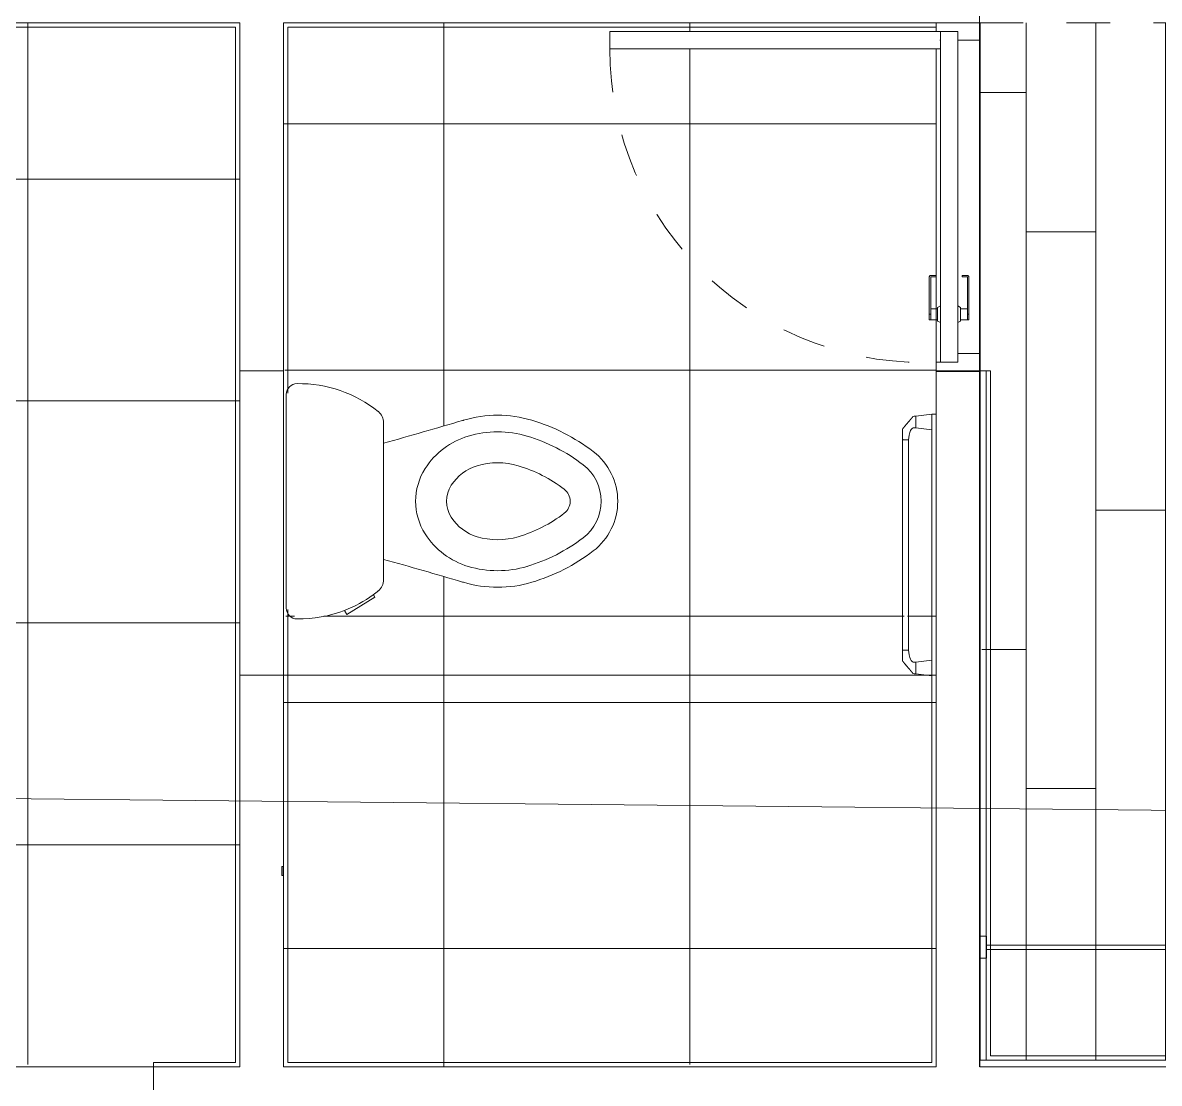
# Model space of a CAD drawing. Header units: metres. Extents: x 3856 to 4207, y -1118 to -691.
# Drawn here: x 3952.357 to 3954.969, y -990.265 to -987.827 of the extents above; entities that cross this region are included whole.
import ezdxf

# ---------------------------------------------------------------- set-up
doc = ezdxf.new("R2010")
doc.units = ezdxf.units.M
doc.linetypes.add('Basculante', pattern=[0.003, 0.002, -0.001])
doc.linetypes.add('Derribado', pattern=[0.0048, 0.0032, -0.0016])
for name, color, linetype, lineweight in [('Basculante', 7, 'Basculante', 9), ('Casework', 7, 'Continuous', 9), ('Detail Items', 7, 'Continuous', 9), ('Doors', 7, 'Continuous', 9), ('Floors', 7, 'Continuous', 9), ('Furniture', 7, 'Continuous', 9), ('Linea de proyección', 7, 'Derribado', 9), ('Líneas medias', 7, 'Continuous', 9), ('Panel', 7, 'Continuous', 9), ('Plumbing Fixtures', 7, 'Continuous', 9), ('Surface Pattern', 7, 'Continuous', 9), ('Text Notes', 7, 'Continuous', 9), ('Walls', 7, 'Continuous', 9)]:
    doc.layers.add(name, color=color, linetype=linetype, lineweight=lineweight)

# ---------------------------------------------------------------- blocks, each defined once
blk = doc.blocks.new('Toilet-Pressure_Lite_1_0-Kohler-Highline-3519-TR - SANITARIO ACUACER PLUS REDONDO BLANCO REF_ 320381001 CORONA O SIMILAR-5486827-IMPLANTACIÓN - KIT COMERCIAL')
at = {"layer": 'Plumbing Fixtures', "color": 254, "true_color": 0xd4d4d4}
for p, q in [((0.2454, -0.0249), (-0.2454, -0.0249)), ((-0.2511, -0.1586), (-0.2605, -0.1644)), ((-0.2605, -0.1644), (-0.2208, -0.2286)), ((-0.2208, -0.2286), (-0.215, -0.225)), ((-0.1802, -0.2486), (-0.1335, -0.2486)), ((-0.1335, -0.2486), (0.1335, -0.2486)), ((0.1335, -0.2486), (0.1802, -0.2486))]:
    blk.add_line(p, q, dxfattribs=at)
for centre, radius, start, end in [((-0.2454, -0.0499), 0.025, 90, 179.9901), ((0.2454, -0.0499), 0.025, 0.0099, 90), ((0.0187, -0.0547), 0.2891, 179.041, 201.0566), ((-0.0187, -0.0547), 0.2891, 321.0402, 0.959), ((0.0187, -0.0547), 0.2891, 201.0566, 216.0714), ((0.0187, -0.0547), 0.2891, 216.0714, 218.9598), ((-0.1808, -0.216), 0.0326, 218.9598, 271.032), ((-11.2241, 2.8397), 11.5125, 343.49983, 344.43937), ((11.2241, 2.8397), 11.5125, 195.56063, 196.50017), ((0.1808, -0.216), 0.0326, 268.968, 321.0402), ((0, -0.4619), 0.1397, 57.4753, 122.5247), ((0.0203, -0.4937), 0.1774, 122.5247, 163.4753), ((-0.0203, -0.4937), 0.1774, 16.5247, 57.4753), ((0.0203, -0.4937), 0.1062, 122.5247, 163.4753), ((0, -0.4619), 0.0685, 57.4753, 122.5247), ((-0.0203, -0.4937), 0.1062, 16.5247, 57.4753), ((0.0777, -0.5107), 0.2754, 163.4753, 196.5247), ((0.0203, -0.4937), 0.2155, 162.8319, 163.4753), ((0.0777, -0.5107), 0.2373, 163.4753, 196.5247), ((-0.0777, -0.5107), 0.2373, 343.4753, 16.5247), ((-0.0203, -0.4937), 0.2155, 16.5247, 17.1681), ((-0.0777, -0.5107), 0.2754, 343.4753, 16.5247), ((0.0777, -0.5107), 0.1661, 163.4753, 196.5247), ((-0.0777, -0.5107), 0.1661, 343.4753, 16.5247), ((0.232, -0.4649), 0.327, 196.5247, 217.4753), ((-0.232, -0.4649), 0.327, 322.5247, 343.4753), ((0.232, -0.4649), 0.4363, 196.5247, 217.4753), ((0.232, -0.4649), 0.3982, 196.5247, 217.4753), ((-0.232, -0.4649), 0.3982, 322.5247, 343.4753), ((-0.232, -0.4649), 0.4363, 322.5247, 343.4753), ((0, -0.6428), 0.0347, 217.4753, 322.5247), ((0, -0.6428), 0.144, 217.4753, 322.5247), ((0, -0.6428), 0.1059, 217.4753, 322.5247)]:
    blk.add_arc(centre, radius, start, end, dxfattribs=at)
blk = doc.blocks.new('COUR-PUERTA-SIMPLE - P-05 _ 80 cm x 210 cm-12032437-IMPLANTACIÓN - KIT COMERCIAL')
at = {"layer": 'Detail Items'}
for p, q in [((0.38, 0.8), (0.34, 0.8)), ((0.34, 0.8), (0.34, 0.04)), ((0.34, 0.8), (0.38, 0.8)), ((0.34, 0.04), (0.34, 0.8)), ((0.38, 0.04), (0.38, 0.8)), ((0.38, 0.8), (0.38, 0.04)), ((0.34, 0.04), (0.38, 0.04)), ((0.38, 0.04), (0.34, 0.04)), ((0.36, 0.04), (0.36, 0.0415))]:
    blk.add_line(p, q, dxfattribs=at)
at = {"layer": 'Doors'}
for p, q in [((-0.2827, 0.0654), (-0.2827, 0.0622)), ((-0.27, 0.0654), (-0.2827, 0.0654)), ((-0.2827, 0.0622), (-0.27, 0.0622)), ((-0.2827, 0.0622), (-0.2827, 0.0463)), ((-0.2573, 0.0622), (-0.2827, 0.0622)), ((-0.2573, 0.0622), (-0.2827, 0.0622)), ((-0.27, 0.0654), (-0.1842, 0.0654)), ((-0.1842, 0.0654), (-0.27, 0.0654)), ((-0.27, 0.0654), (-0.27, 0.0622)), ((-0.27, 0.0622), (-0.27, 0.0654)), ((-0.27, 0.0622), (-0.1842, 0.0622)), ((-0.1842, 0.0622), (-0.27, 0.0622)), ((-0.2573, 0.0463), (-0.2573, 0.0622)), ((-0.1842, 0.0622), (-0.1842, 0.0499)), ((-0.1842, 0.0499), (-0.1842, 0.0622)), ((-0.1811, 0.0499), (-0.1811, 0.0623)), ((-0.1811, 0.0623), (-0.1811, 0.0499)), ((-0.38, 0.05), (-0.4, 0.05)), ((-0.4, 0.05), (-0.4, -0.05)), ((-0.38, 0), (-0.38, 0.05)), ((-0.2857, 0.0463), (-0.2891, 0.04)), ((-0.2543, 0.0463), (-0.2857, 0.0463)), ((-0.2543, 0.0463), (-0.2857, 0.0463)), ((-0.2827, 0.0463), (-0.2573, 0.0463)), ((-0.2827, 0.0463), (-0.2573, 0.0463)), ((-0.251, 0.04), (-0.2543, 0.0463)), ((-0.1842, 0.0499), (-0.1811, 0.0499)), ((-0.1811, 0.0499), (-0.1842, 0.0499)), ((0.4, 0.05), (0.38, 0.05)), ((0.38, 0.04), (0.38, 0)), ((0.4, -0.05), (0.4, 0.05)), ((0.38, 0), (0.36, 0)), ((0.36, 0), (0.36, -0.05)), ((-0.36, 0), (-0.38, 0)), ((-0.36, -0.05), (-0.36, 0)), ((-0.2891, 0), (-0.2857, -0.0064)), ((-0.2857, -0.0064), (-0.2543, -0.0064)), ((-0.2857, -0.0064), (-0.2543, -0.0064)), ((-0.2827, -0.0064), (-0.2827, -0.0222)), ((-0.2573, -0.0064), (-0.2827, -0.0064)), ((-0.2573, -0.0064), (-0.2827, -0.0064)), ((-0.2827, -0.0222), (-0.2827, -0.0254)), ((-0.27, -0.0222), (-0.2827, -0.0222)), ((-0.2827, -0.0222), (-0.2573, -0.0222)), ((-0.2827, -0.0222), (-0.2573, -0.0222)), ((-0.2827, -0.0254), (-0.27, -0.0254)), ((-0.27, -0.0222), (-0.1842, -0.0222)), ((-0.1842, -0.0222), (-0.27, -0.0222)), ((-0.27, -0.0254), (-0.27, -0.0222)), ((-0.27, -0.0222), (-0.27, -0.0254)), ((-0.27, -0.0254), (-0.1842, -0.0254)), ((-0.1842, -0.0254), (-0.27, -0.0254)), ((-0.2573, -0.0222), (-0.2573, -0.0064)), ((-0.2543, -0.0064), (-0.251, 0)), ((-0.1842, -0.0222), (-0.1842, -0.0099)), ((-0.1842, -0.0099), (-0.1842, -0.0222)), ((-0.1842, -0.0099), (-0.1811, -0.0099)), ((-0.1811, -0.0099), (-0.1842, -0.0099)), ((-0.1811, -0.0099), (-0.1811, -0.0223)), ((-0.1811, -0.0223), (-0.1811, -0.0099)), ((-0.4, -0.05), (-0.36, -0.05)), ((0.36, -0.05), (0.4, -0.05))]:
    blk.add_line(p, q, dxfattribs=at)
at = {"layer": 'Doors', "flags": 128}
for points in [[(-0.1842, 0.0654), (-0.1835, 0.0653), (-0.1829, 0.0651), (-0.1823, 0.0647), (-0.1818, 0.0642), (-0.1814, 0.0636), (-0.1812, 0.063), (-0.1811, 0.0623)], [(-0.1811, 0.0623), (-0.1812, 0.063), (-0.1814, 0.0636), (-0.1818, 0.0642), (-0.1823, 0.0647), (-0.1829, 0.0651), (-0.1835, 0.0653), (-0.1842, 0.0654)], [(-0.1842, -0.0254), (-0.1835, -0.0253), (-0.1829, -0.0251), (-0.1823, -0.0247), (-0.1818, -0.0242), (-0.1814, -0.0236), (-0.1812, -0.023), (-0.1811, -0.0223)], [(-0.1811, -0.0223), (-0.1812, -0.023), (-0.1814, -0.0236), (-0.1818, -0.0242), (-0.1823, -0.0247), (-0.1829, -0.0251), (-0.1835, -0.0253), (-0.1842, -0.0254)]]:
    blk.add_lwpolyline(points, dxfattribs=at)
at = {"layer": 'Linea de proyección'}
blk.add_arc((0.34, 0.0789), 0.7211, 90, 183.0963, dxfattribs=at)
at = {"layer": 'Panel'}
for p, q in [((0.34, 0.04), (-0.38, 0.04)), ((-0.38, 0.04), (-0.38, 0)), ((0.38, 0), (0.38, 0.04)), ((-0.38, 0), (0.38, 0))]:
    blk.add_line(p, q, dxfattribs=at)
blk = doc.blocks.new('COUR-PUERTA_VANO - 90 cm x 235 cm-5925603-IMPLANTACIÓN - KIT COMERCIAL')
at = {"layer": 'Basculante'}
for p, q in [((0.4418, 0.05), (-0.4582, 0.05)), ((-0.4582, -0.05), (0.4418, -0.05))]:
    blk.add_line(p, q, dxfattribs=at)
at = {"layer": 'Líneas medias'}
for p, q in [((-0.4582, 0.05), (-0.4582, -0.05)), ((0.4418, -0.05), (0.4418, 0.05))]:
    blk.add_line(p, q, dxfattribs=at)
blk = doc.blocks.new('VESTIER EN L - ARAYA - CL-02 HABITACIÓN PRINCIPAL-11366754-IMPLANTACIÓN - KIT COMERCIAL')
at = {"layer": 'Casework'}
for p, q in [((-2.6775, -0.05), (-2.5795, -0.05)), ((-2.6775, -0.065), (-2.6775, -0.05)), ((-2.5795, -0.065), (-2.6775, -0.065)), ((-2.6775, -0.065), (-2.6775, -0.65)), ((-2.6775, -0.65), (-2.5795, -0.65)), ((-0.5775, -1.75), (-0.5275, -1.75)), ((-0.5775, -1.75), (-0.5275, -1.75)), ((-0.5775, -1.75), (-0.5275, -1.75)), ((-0.5775, -1.75), (-0.5275, -1.75)), ((-0.2775, -1.75), (-0.2925, -1.75))]:
    blk.add_line(p, q, dxfattribs=at)
blk = doc.blocks.new('VESTIER EN L - ARAYA - CL-02 HABITACIÓN PRINCIPAL-V165-IMPLANTACIÓN - KIT COMERCIAL')
at = {"layer": 'Casework'}
for p, q in [((-2.6775, -0.05), (-0.2775, -0.05)), ((-2.6775, -0.065), (-2.6775, -0.05)), ((-0.2775, -0.05), (-0.2775, -0.065)), ((-2.085, -0.065), (-2.6775, -0.065)), ((-2.6775, -0.065), (-2.6775, -0.65)), ((-2.07, -0.065), (-2.085, -0.065)), ((-2.085, -0.065), (-2.085, -0.65)), ((-2.07, -0.65), (-2.07, -0.065)), ((-1.485, -0.065), (-2.07, -0.065)), ((-1.47, -0.065), (-1.485, -0.065)), ((-1.485, -0.065), (-1.485, -0.65)), ((-1.47, -0.65), (-1.47, -0.065)), ((-0.2775, -0.065), (-1.47, -0.065)), ((-0.2925, -0.065), (-0.2775, -0.065)), ((-0.2925, -0.635), (-0.2925, -0.065)), ((-0.2775, -0.065), (-0.2775, -0.635)), ((-1.455, -0.3325), (-1.47, -0.3325)), ((-1.455, -0.3325), (-1.47, -0.3325)), ((-1.455, -0.3825), (-1.455, -0.3325)), ((-1.455, -0.351), (-1.455, -0.3325)), ((-1.455, -0.351), (-1.455, -0.3325)), ((-1.455, -0.351), (-1.455, -0.3325)), ((-0.2775, -0.3325), (-0.2925, -0.3325)), ((-0.2925, -0.3325), (-0.2925, -0.351)), ((-0.2925, -0.3325), (-0.2925, -0.3825)), ((-0.2775, -0.3825), (-0.2775, -0.3325)), ((-0.2775, -0.3825), (-0.2775, -0.3325)), ((-0.2925, -0.3525), (-1.455, -0.3525)), ((-1.455, -0.3525), (-1.455, -0.3527)), ((-1.455, -0.3525), (-1.455, -0.3625)), ((-0.2925, -0.3525), (-1.455, -0.3525)), ((-1.455, -0.3525), (-1.455, -0.3527)), ((-1.455, -0.3525), (-1.455, -0.3527)), ((-1.455, -0.3623), (-1.455, -0.3625)), ((-1.455, -0.3623), (-1.455, -0.3625)), ((-1.455, -0.3623), (-1.455, -0.3625)), ((-1.455, -0.3625), (-0.2925, -0.3625)), ((-1.455, -0.3625), (-0.2925, -0.3625)), ((-1.455, -0.3825), (-1.455, -0.364)), ((-1.455, -0.3825), (-1.455, -0.364)), ((-1.455, -0.3825), (-1.455, -0.364)), ((-0.2925, -0.3625), (-0.2925, -0.3525)), ((-0.2925, -0.3527), (-0.2925, -0.3525)), ((-0.2925, -0.3625), (-0.2925, -0.3623)), ((-0.2925, -0.364), (-0.2925, -0.3825)), ((-1.47, -0.3825), (-1.455, -0.3825)), ((-1.47, -0.3825), (-1.455, -0.3825)), ((-0.2925, -0.3825), (-0.2775, -0.3825)), ((-2.6775, -0.65), (-2.085, -0.65)), ((-2.085, -0.65), (-2.07, -0.65)), ((-2.07, -0.65), (-1.485, -0.65)), ((-1.485, -0.65), (-1.47, -0.65)), ((-0.6275, -0.635), (-0.6275, -0.65)), ((-0.2775, -0.635), (-0.6275, -0.635)), ((-0.6275, -0.65), (-0.2775, -0.65)), ((-0.5775, -0.65), (-0.5775, -0.665)), ((-0.5775, -0.65), (-0.5775, -0.665)), ((-0.5275, -0.665), (-0.5275, -0.65)), ((-0.5275, -0.665), (-0.5275, -0.65)), ((-0.2925, -1.75), (-0.2925, -0.65)), ((-0.2775, -0.65), (-0.2775, -0.635)), ((-0.2775, -0.65), (-0.2775, -1.75)), ((-0.5775, -0.665), (-0.5275, -0.665)), ((-0.5775, -0.665), (-0.559, -0.665)), ((-0.5775, -0.665), (-0.559, -0.665)), ((-0.5775, -0.665), (-0.559, -0.665)), ((-0.5575, -0.665), (-0.5575, -1.735)), ((-0.5568, -0.665), (-0.5575, -0.665)), ((-0.5475, -0.665), (-0.5575, -0.665)), ((-0.5575, -0.665), (-0.5575, -1.735)), ((-0.5568, -0.665), (-0.5575, -0.665)), ((-0.5568, -0.665), (-0.5575, -0.665)), ((-0.5475, -0.665), (-0.5482, -0.665)), ((-0.5475, -0.665), (-0.5482, -0.665)), ((-0.5475, -0.665), (-0.5482, -0.665)), ((-0.5475, -1.735), (-0.5475, -0.665)), ((-0.5475, -1.735), (-0.5475, -0.665)), ((-0.546, -0.665), (-0.5275, -0.665)), ((-0.546, -0.665), (-0.5275, -0.665)), ((-0.546, -0.665), (-0.5275, -0.665)), ((-0.5775, -1.735), (-0.5775, -1.75)), ((-0.559, -1.735), (-0.5775, -1.735)), ((-0.5275, -1.735), (-0.5775, -1.735)), ((-0.5775, -1.735), (-0.5775, -1.75)), ((-0.559, -1.735), (-0.5775, -1.735)), ((-0.559, -1.735), (-0.5775, -1.735)), ((-0.5775, -1.75), (-0.5275, -1.75)), ((-0.5775, -1.75), (-0.5275, -1.75)), ((-0.5775, -1.75), (-0.5275, -1.75)), ((-0.5775, -1.75), (-0.5275, -1.75)), ((-0.5575, -1.735), (-0.5475, -1.735)), ((-0.5575, -1.735), (-0.5568, -1.735)), ((-0.5575, -1.735), (-0.5568, -1.735)), ((-0.5575, -1.735), (-0.5568, -1.735)), ((-0.5482, -1.735), (-0.5475, -1.735)), ((-0.5482, -1.735), (-0.5475, -1.735)), ((-0.5482, -1.735), (-0.5475, -1.735)), ((-0.5275, -1.735), (-0.546, -1.735)), ((-0.5275, -1.735), (-0.546, -1.735)), ((-0.5275, -1.735), (-0.546, -1.735)), ((-0.5275, -1.75), (-0.5275, -1.735)), ((-0.5275, -1.75), (-0.5275, -1.735)), ((-0.2775, -1.75), (-0.2925, -1.75))]:
    blk.add_line(p, q, dxfattribs=at)
blk = doc.blocks.new('KR6215551-Toallero-barra-Koral-mate-black - Mate back-10602365-IMPLANTACIÓN - KIT COMERCIAL')
at = {"layer": 'Furniture'}
for p, q in [((-0.1755, -0.005), (-0.171, -0.0416)), ((-0.1395, -0.005), (-0.1755, -0.005)), ((-0.1395, -0.005), (-0.1755, -0.005)), ((0.4255, -0.005), (-0.1755, -0.005)), ((-0.144, -0.0416), (-0.1395, -0.005)), ((0.3895, -0.005), (0.394, -0.0416)), ((0.4255, -0.005), (0.3895, -0.005)), ((0.4255, -0.005), (0.3895, -0.005)), ((0.421, -0.0416), (0.4255, -0.005)), ((-0.171, -0.0416), (-0.144, -0.0416)), ((-0.171, -0.0416), (-0.144, -0.0416)), ((0.394, -0.0416), (0.421, -0.0416)), ((0.394, -0.0416), (0.421, -0.0416)), ((0.3669, -0.0584), (-0.1169, -0.0584)), ((-0.1169, -0.0584), (-0.1169, -0.0603)), ((-0.1169, -0.0584), (-0.1169, -0.0718)), ((-0.1169, -0.0698), (-0.1169, -0.0718)), ((-0.1169, -0.0718), (0.3669, -0.0718)), ((0.3669, -0.0603), (0.3669, -0.0584)), ((0.3669, -0.0718), (0.3669, -0.0584)), ((0.3669, -0.0718), (0.3669, -0.0698))]:
    blk.add_line(p, q, dxfattribs=at)
at = {"layer": 'Furniture', "flags": 128}
for points in [[(-0.171, -0.0416), (-0.1708, -0.0449), (-0.1703, -0.0479)], [(-0.1703, -0.0479), (-0.1708, -0.0449), (-0.171, -0.0416)], [(-0.171, -0.0416), (-0.1706, -0.0416), (-0.1692, -0.0416), (-0.1671, -0.0416), (-0.1643, -0.0416), (-0.161, -0.0416), (-0.1575, -0.0416), (-0.154, -0.0416), (-0.1508, -0.0416), (-0.148, -0.0416), (-0.1458, -0.0416), (-0.1445, -0.0416), (-0.144, -0.0416)], [(-0.144, -0.0416), (-0.1445, -0.0416), (-0.1458, -0.0416), (-0.148, -0.0416), (-0.1508, -0.0416), (-0.154, -0.0416), (-0.1575, -0.0416), (-0.161, -0.0416), (-0.1643, -0.0416), (-0.1671, -0.0416), (-0.1692, -0.0416), (-0.1706, -0.0416), (-0.171, -0.0416)], [(-0.1167, -0.0584), (-0.1276, -0.057), (-0.1337, -0.0554), (-0.1378, -0.0539), (-0.1405, -0.0522), (-0.1429, -0.0501), (-0.1446, -0.0478), (-0.1444, -0.0466), (-0.144, -0.0416)], [(-0.144, -0.0416), (-0.1444, -0.0466), (-0.1446, -0.0478), (-0.1429, -0.0501), (-0.1405, -0.0522), (-0.1378, -0.0539), (-0.1337, -0.0554), (-0.1276, -0.057), (-0.1167, -0.0584)], [(0.3667, -0.0584), (0.3776, -0.057), (0.3837, -0.0554), (0.3878, -0.0539), (0.3905, -0.0522), (0.3929, -0.0501), (0.3946, -0.0478), (0.3944, -0.0466), (0.394, -0.0416)], [(0.394, -0.0416), (0.3944, -0.0466), (0.3946, -0.0478), (0.3929, -0.0501), (0.3905, -0.0522), (0.3878, -0.0539), (0.3837, -0.0554), (0.3776, -0.057), (0.3667, -0.0584)], [(0.421, -0.0416), (0.4206, -0.0416), (0.4192, -0.0416), (0.4171, -0.0416), (0.4143, -0.0416), (0.411, -0.0416), (0.4075, -0.0416), (0.404, -0.0416), (0.4008, -0.0416), (0.398, -0.0416), (0.3958, -0.0416), (0.3945, -0.0416), (0.394, -0.0416)], [(0.394, -0.0416), (0.3945, -0.0416), (0.3958, -0.0416), (0.398, -0.0416), (0.4008, -0.0416), (0.404, -0.0416), (0.4075, -0.0416), (0.411, -0.0416), (0.4143, -0.0416), (0.4171, -0.0416), (0.4192, -0.0416), (0.4206, -0.0416), (0.421, -0.0416)], [(0.421, -0.0416), (0.4208, -0.0449), (0.4203, -0.0479)], [(0.4203, -0.0479), (0.4208, -0.0449), (0.421, -0.0416)], [(-0.1417, -0.072), (-0.1362, -0.0721), (-0.1289, -0.072), (-0.1171, -0.0717)], [(-0.1171, -0.0717), (-0.1289, -0.072), (-0.1362, -0.0721), (-0.1417, -0.072)], [(-0.1167, -0.0584), (-0.1168, -0.0586), (-0.1168, -0.0592), (-0.1168, -0.0603), (-0.1168, -0.0617), (-0.1169, -0.0633), (-0.1169, -0.0651), (-0.117, -0.0668), (-0.117, -0.0684), (-0.117, -0.0698), (-0.117, -0.0709), (-0.1171, -0.0715), (-0.1171, -0.0717)], [(-0.1171, -0.0717), (-0.1171, -0.0715), (-0.117, -0.0709), (-0.117, -0.0698), (-0.117, -0.0684), (-0.117, -0.0668)], [(-0.1168, -0.0603), (-0.1168, -0.0592), (-0.1168, -0.0586), (-0.1167, -0.0584)], [(0.3667, -0.0584), (0.3668, -0.0586), (0.3668, -0.0592), (0.3668, -0.0603)], [(0.3671, -0.0717), (0.3671, -0.0715), (0.367, -0.0709), (0.367, -0.0698), (0.367, -0.0684), (0.367, -0.0668), (0.3669, -0.0651), (0.3669, -0.0633), (0.3668, -0.0617), (0.3668, -0.0603), (0.3668, -0.0592), (0.3668, -0.0586), (0.3667, -0.0584)], [(0.367, -0.0668), (0.367, -0.0684), (0.367, -0.0698), (0.367, -0.0709), (0.3671, -0.0715), (0.3671, -0.0717)], [(0.3917, -0.072), (0.3862, -0.0721), (0.3789, -0.072), (0.3671, -0.0717)], [(0.3671, -0.0717), (0.3789, -0.072), (0.3862, -0.0721), (0.3917, -0.072)]]:
    blk.add_lwpolyline(points, dxfattribs=at)
at = {"layer": 'Furniture'}
for points, knots in [([(-0.1703, -0.0479), (-0.1703, -0.048), (-0.1701, -0.0481), (-0.1698, -0.0484), (-0.1696, -0.0486), (-0.1693, -0.0488), (-0.1689, -0.0491), (-0.1683, -0.0497), (-0.1676, -0.0502), (-0.167, -0.0507), (-0.1665, -0.0512), (-0.166, -0.0516), (-0.1653, -0.0522), (-0.1645, -0.0528), (-0.164, -0.0533), (-0.1634, -0.0537), (-0.1627, -0.0544), (-0.1618, -0.0551), (-0.161, -0.0558), (-0.1604, -0.0563), (-0.1599, -0.0567), (-0.1595, -0.057), (-0.1588, -0.0576), (-0.158, -0.0583), (-0.157, -0.0591), (-0.1561, -0.0598), (-0.1552, -0.0606), (-0.1541, -0.0615), (-0.1527, -0.0627), (-0.1512, -0.064), (-0.1502, -0.0648), (-0.1496, -0.0653), (-0.1492, -0.0656), (-0.1488, -0.066), (-0.1482, -0.0665), (-0.1475, -0.0671), (-0.1468, -0.0677), (-0.1463, -0.0681), (-0.146, -0.0683), (-0.1459, -0.0685), (-0.1457, -0.0686), (-0.1454, -0.0688), (-0.1449, -0.0692), (-0.1443, -0.0698), (-0.1437, -0.0703), (-0.1433, -0.0706), (-0.143, -0.0709), (-0.1427, -0.0711), (-0.1424, -0.0713), (-0.1421, -0.0716), (-0.1418, -0.0718), (-0.1417, -0.0719), (-0.1417, -0.072)], [-1, -1, -1, -1, -0.95, -0.925, -0.9125, -0.9, -0.875, -0.85, -0.825, -0.8, -0.7875, -0.775, -0.75, -0.725, -0.7125, -0.7, -0.675, -0.65, -0.625, -0.6125, -0.6, -0.5875, -0.575, -0.55, -0.525, -0.5, -0.475, -0.45, -0.4, -0.35, -0.325, -0.3125, -0.3, -0.2875, -0.275, -0.25, -0.225, -0.2125, -0.20625, -0.2, -0.19375, -0.1875, -0.175, -0.15, -0.125, -0.1125, -0.1, -0.0875, -0.075, -0.05, -0.025, 0, 0, 0, 0]), ([(-0.1417, -0.072), (-0.1417, -0.0719), (-0.1418, -0.0718), (-0.1421, -0.0716), (-0.1424, -0.0713), (-0.1427, -0.0711), (-0.143, -0.0709), (-0.1433, -0.0706), (-0.1437, -0.0703), (-0.1443, -0.0698), (-0.1449, -0.0692), (-0.1454, -0.0688), (-0.1457, -0.0686), (-0.1459, -0.0685), (-0.146, -0.0683), (-0.1463, -0.0681), (-0.1468, -0.0677), (-0.1475, -0.0671), (-0.1482, -0.0665), (-0.1488, -0.066), (-0.1492, -0.0656), (-0.1496, -0.0653), (-0.1502, -0.0648), (-0.1512, -0.064), (-0.1527, -0.0627), (-0.1541, -0.0615), (-0.1552, -0.0606), (-0.1561, -0.0598), (-0.157, -0.0591), (-0.158, -0.0583), (-0.1588, -0.0576), (-0.1595, -0.057), (-0.1601, -0.0565), (-0.1608, -0.0559), (-0.1618, -0.0551), (-0.1627, -0.0544), (-0.1634, -0.0537), (-0.164, -0.0533), (-0.1645, -0.0528), (-0.1653, -0.0522), (-0.166, -0.0516), (-0.1665, -0.0512), (-0.1669, -0.0508), (-0.1672, -0.0505), (-0.1677, -0.0501), (-0.1683, -0.0497), (-0.1689, -0.0491), (-0.1693, -0.0488), (-0.1696, -0.0486), (-0.1698, -0.0484), (-0.1701, -0.0481), (-0.1703, -0.048), (-0.1703, -0.0479)], [-1, -1, -1, -1, -0.975, -0.95, -0.925, -0.9125, -0.9, -0.8875, -0.875, -0.85, -0.825, -0.8125, -0.80625, -0.8, -0.79375, -0.7875, -0.775, -0.75, -0.725, -0.7125, -0.7, -0.6875, -0.675, -0.65, -0.6, -0.55, -0.525, -0.5, -0.475, -0.45, -0.425, -0.4125, -0.4, -0.375, -0.35, -0.325, -0.3, -0.2875, -0.275, -0.25, -0.225, -0.2125, -0.2, -0.1875, -0.175, -0.15, -0.125, -0.1, -0.0875, -0.075, -0.05, 0, 0, 0, 0]), ([(0.4203, -0.0479), (0.4203, -0.048), (0.4201, -0.0481), (0.4198, -0.0484), (0.4196, -0.0486), (0.4193, -0.0488), (0.4189, -0.0491), (0.4183, -0.0497), (0.4176, -0.0502), (0.417, -0.0507), (0.4165, -0.0512), (0.416, -0.0516), (0.4153, -0.0522), (0.4145, -0.0528), (0.414, -0.0533), (0.4134, -0.0537), (0.4127, -0.0544), (0.4118, -0.0551), (0.411, -0.0558), (0.4104, -0.0563), (0.4099, -0.0567), (0.4095, -0.057), (0.4088, -0.0576), (0.408, -0.0583), (0.407, -0.0591), (0.4061, -0.0598), (0.4052, -0.0606), (0.4041, -0.0615), (0.4027, -0.0627), (0.4012, -0.064), (0.4002, -0.0648), (0.3996, -0.0653), (0.3992, -0.0656), (0.3988, -0.066), (0.3982, -0.0665), (0.3975, -0.0671), (0.3968, -0.0677), (0.3963, -0.0681), (0.396, -0.0683), (0.3959, -0.0685), (0.3957, -0.0686), (0.3954, -0.0688), (0.3949, -0.0692), (0.3943, -0.0698), (0.3937, -0.0703), (0.3933, -0.0706), (0.393, -0.0709), (0.3927, -0.0711), (0.3924, -0.0713), (0.3921, -0.0716), (0.3918, -0.0718), (0.3917, -0.0719), (0.3917, -0.072)], [-1, -1, -1, -1, -0.95, -0.925, -0.9125, -0.9, -0.875, -0.85, -0.825, -0.8, -0.7875, -0.775, -0.75, -0.725, -0.7125, -0.7, -0.675, -0.65, -0.625, -0.6125, -0.6, -0.5875, -0.575, -0.55, -0.525, -0.5, -0.475, -0.45, -0.4, -0.35, -0.325, -0.3125, -0.3, -0.2875, -0.275, -0.25, -0.225, -0.2125, -0.20625, -0.2, -0.19375, -0.1875, -0.175, -0.15, -0.125, -0.1125, -0.1, -0.0875, -0.075, -0.05, -0.025, 0, 0, 0, 0]), ([(0.3917, -0.072), (0.3917, -0.0719), (0.3918, -0.0718), (0.3921, -0.0716), (0.3924, -0.0713), (0.3927, -0.0711), (0.393, -0.0709), (0.3933, -0.0706), (0.3937, -0.0703), (0.3943, -0.0698), (0.3949, -0.0692), (0.3954, -0.0688), (0.3957, -0.0686), (0.3959, -0.0685), (0.396, -0.0683), (0.3963, -0.0681), (0.3968, -0.0677), (0.3975, -0.0671), (0.3982, -0.0665), (0.3988, -0.066), (0.3992, -0.0656), (0.3996, -0.0653), (0.4002, -0.0648), (0.4012, -0.064), (0.4027, -0.0627), (0.4041, -0.0615), (0.4052, -0.0606), (0.4061, -0.0598), (0.407, -0.0591), (0.408, -0.0583), (0.4088, -0.0576), (0.4095, -0.057), (0.4101, -0.0565), (0.4108, -0.0559), (0.4118, -0.0551), (0.4127, -0.0544), (0.4134, -0.0537), (0.414, -0.0533), (0.4145, -0.0528), (0.4153, -0.0522), (0.416, -0.0516), (0.4165, -0.0512), (0.4169, -0.0508), (0.4172, -0.0505), (0.4177, -0.0501), (0.4183, -0.0497), (0.4189, -0.0491), (0.4193, -0.0488), (0.4196, -0.0486), (0.4198, -0.0484), (0.4201, -0.0481), (0.4203, -0.048), (0.4203, -0.0479)], [-1, -1, -1, -1, -0.975, -0.95, -0.925, -0.9125, -0.9, -0.8875, -0.875, -0.85, -0.825, -0.8125, -0.80625, -0.8, -0.79375, -0.7875, -0.775, -0.75, -0.725, -0.7125, -0.7, -0.6875, -0.675, -0.65, -0.6, -0.55, -0.525, -0.5, -0.475, -0.45, -0.425, -0.4125, -0.4, -0.375, -0.35, -0.325, -0.3, -0.2875, -0.275, -0.25, -0.225, -0.2125, -0.2, -0.1875, -0.175, -0.15, -0.125, -0.1, -0.0875, -0.075, -0.05, 0, 0, 0, 0])]:
    blk.add_open_spline(points, degree=3, knots=knots, dxfattribs=at)
blk = doc.blocks.new('PM4045551-Ducha-monocontrol-Palma-Pro - Ducha monocontrol Palma Pro-10363258-IMPLANTACIÓN - KIT COMERCIAL')
at = {"layer": 'Plumbing Fixtures', "color": 253, "true_color": 0xaaaaaa}
for p, q in [((0.1147, 0.0086), (0.1147, 0.0055)), ((0.1147, 0.0086), (0.125, 0.0086)), ((0.125, 0.0055), (0.1147, 0.0055)), ((0.125, 0.0086), (0.1353, 0.0086)), ((0.1353, 0.0055), (0.125, 0.0055)), ((0.1353, 0.0055), (0.1353, 0.0086))]:
    blk.add_line(p, q, dxfattribs=at)
at = {"layer": 'Plumbing Fixtures', "color": 253, "true_color": 0xaaaaaa, "flags": 128}
for points in [[(0.1139, 0.0051), (0.1139, 0.0051), (0.1139, 0.0051), (0.1139, 0.0052), (0.114, 0.0052), (0.114, 0.0052), (0.114, 0.0052), (0.1141, 0.0053), (0.1141, 0.0053), (0.1141, 0.0053), (0.1142, 0.0053), (0.1142, 0.0054), (0.1142, 0.0054), (0.1143, 0.0054), (0.1143, 0.0054), (0.1143, 0.0054), (0.1144, 0.0054), (0.1144, 0.0055), (0.1144, 0.0055), (0.1145, 0.0055), (0.1145, 0.0055), (0.1146, 0.0055), (0.1146, 0.0055), (0.1146, 0.0055), (0.1147, 0.0055)], [(0.1147, 0.0055), (0.1147, 0.0055), (0.1148, 0.0055), (0.1148, 0.0055), (0.1149, 0.0055), (0.115, 0.0055), (0.1151, 0.0055), (0.1152, 0.0055), (0.1154, 0.0055), (0.1155, 0.0055), (0.1157, 0.0055), (0.1159, 0.0055), (0.1161, 0.0055), (0.1163, 0.0055), (0.1165, 0.0055), (0.1167, 0.0055), (0.117, 0.0055), (0.1173, 0.0055), (0.1175, 0.0055), (0.1178, 0.0055), (0.1181, 0.0055), (0.1184, 0.0055), (0.1188, 0.0055), (0.1191, 0.0055), (0.1194, 0.0055), (0.1198, 0.0055), (0.1201, 0.0055), (0.1205, 0.0055), (0.1209, 0.0055), (0.1213, 0.0055), (0.1217, 0.0055), (0.122, 0.0055), (0.1224, 0.0055), (0.1228, 0.0055), (0.1232, 0.0055), (0.1237, 0.0055), (0.1241, 0.0055), (0.1245, 0.0055), (0.1249, 0.0055), (0.125, 0.0055)], [(0.125, 0.0055), (0.1246, 0.0055), (0.1242, 0.0055), (0.1238, 0.0055), (0.1234, 0.0055), (0.123, 0.0055), (0.1226, 0.0055), (0.1222, 0.0055), (0.1218, 0.0055), (0.1214, 0.0055), (0.121, 0.0055), (0.1206, 0.0055), (0.1202, 0.0055), (0.1199, 0.0055), (0.1195, 0.0055), (0.1192, 0.0055), (0.1188, 0.0055), (0.1185, 0.0055), (0.1182, 0.0055), (0.1179, 0.0055), (0.1176, 0.0055), (0.1173, 0.0055), (0.1171, 0.0055), (0.1168, 0.0055), (0.1166, 0.0055), (0.1163, 0.0055), (0.1161, 0.0055), (0.1159, 0.0055), (0.1157, 0.0055), (0.1156, 0.0055), (0.1154, 0.0055), (0.1153, 0.0055), (0.1151, 0.0055), (0.115, 0.0055), (0.1149, 0.0055), (0.1148, 0.0055), (0.1148, 0.0055), (0.1147, 0.0055), (0.1147, 0.0055)], [(0.1353, 0.0055), (0.1353, 0.0055), (0.1352, 0.0055), (0.1352, 0.0055), (0.1351, 0.0055), (0.135, 0.0055), (0.1349, 0.0055), (0.1348, 0.0055), (0.1346, 0.0055), (0.1345, 0.0055), (0.1343, 0.0055), (0.1341, 0.0055), (0.1339, 0.0055), (0.1337, 0.0055), (0.1335, 0.0055), (0.1333, 0.0055), (0.133, 0.0055), (0.1327, 0.0055), (0.1325, 0.0055), (0.1322, 0.0055), (0.1319, 0.0055), (0.1316, 0.0055), (0.1312, 0.0055), (0.1309, 0.0055), (0.1306, 0.0055), (0.1302, 0.0055), (0.1299, 0.0055), (0.1295, 0.0055), (0.1291, 0.0055), (0.1287, 0.0055), (0.1283, 0.0055), (0.128, 0.0055), (0.1276, 0.0055), (0.1272, 0.0055), (0.1268, 0.0055), (0.1263, 0.0055), (0.1259, 0.0055), (0.1255, 0.0055), (0.1251, 0.0055), (0.125, 0.0055)], [(0.125, 0.0055), (0.1254, 0.0055), (0.1258, 0.0055), (0.1262, 0.0055), (0.1266, 0.0055), (0.127, 0.0055), (0.1274, 0.0055), (0.1278, 0.0055), (0.1282, 0.0055), (0.1286, 0.0055), (0.129, 0.0055), (0.1294, 0.0055), (0.1298, 0.0055), (0.1301, 0.0055), (0.1305, 0.0055), (0.1308, 0.0055), (0.1312, 0.0055), (0.1315, 0.0055), (0.1318, 0.0055), (0.1321, 0.0055), (0.1324, 0.0055), (0.1327, 0.0055), (0.1329, 0.0055), (0.1332, 0.0055), (0.1334, 0.0055), (0.1337, 0.0055), (0.1339, 0.0055), (0.1341, 0.0055), (0.1343, 0.0055), (0.1344, 0.0055), (0.1346, 0.0055), (0.1347, 0.0055), (0.1349, 0.0055), (0.135, 0.0055), (0.1351, 0.0055), (0.1352, 0.0055), (0.1352, 0.0055), (0.1353, 0.0055), (0.1353, 0.0055)], [(0.1353, 0.0055), (0.1353, 0.0055), (0.1354, 0.0055), (0.1354, 0.0055), (0.1355, 0.0055), (0.1355, 0.0055), (0.1355, 0.0055), (0.1356, 0.0055), (0.1356, 0.0054), (0.1357, 0.0054), (0.1357, 0.0054), (0.1357, 0.0054), (0.1358, 0.0054), (0.1358, 0.0054), (0.1358, 0.0053), (0.1359, 0.0053), (0.1359, 0.0053), (0.1359, 0.0053), (0.136, 0.0053), (0.136, 0.0052), (0.136, 0.0052), (0.136, 0.0052), (0.1361, 0.0051), (0.1361, 0.0051), (0.1361, 0.0051), (0.1361, 0.005)]]:
    blk.add_lwpolyline(points, dxfattribs=at)
blk = doc.blocks.new('EDIFICIO TIPO A_rvt-1-IMPLANTACIÓN - KIT COMERCIAL')
at = {"layer": 'Surface Pattern', "true_color": 0x808080}
h = blk.add_hatch(dxfattribs=at)
h.set_pattern_fill('FP_36', color=8, style=0, pattern_type=2)
h.set_pattern_definition([(90, (3956.263, 1048.812), (-0.16, 1e-17), []), (180, (3956.263, 1048.812), (-0.32, -0.32), [0.16, -1.12]), (180, (3956.103, 1049.452), (-0.32, -0.32), [0.16, -1.12])])
h.paths.add_polyline_path([(3960.9068, -994.8273), (3960.9568, -994.8273), (3960.9568, -987.8273), (3957.4568, -987.8273), (3957.4568, -989.0273), (3957.3568, -989.0273), (3957.3568, -987.6373), (3957.4068, -987.6373), (3957.4068, -986.9173), (3957.3568, -986.9173), (3957.3568, -986.8273), (3956.3568, -986.8273), (3956.3568, -986.8673), (3956.3068, -986.8673), (3956.3068, -987.6873), (3956.3568, -987.6873), (3956.3568, -990.6273), (3956.2568, -990.6273), (3956.2568, -990.3273), (3954.9834, -990.3273), (3954.9734, -991.5673), (3955.9334, -991.5673), (3955.9334, -991.6073), (3954.9834, -991.6073), (3954.9834, -991.6273), (3957.6568, -991.6273), (3957.6568, -993.5273), (3957.4568, -993.5273), (3957.4568, -994.8273), (3960.1068, -994.8273)])
h.paths.add_polyline_path([(3960.9068, -994.7773), (3958.592, -994.7773), (3958.592, -993.9773), (3960.1068, -993.9773), (3960.1068, -993.2773), (3960.9068, -993.2773), (3960.9068, -993.9773)])
h.paths.add_polyline_path([(3959.6743, -993.2773), (3959.0743, -993.2773), (3959.0743, -992.7773), (3959.6743, -992.7773)])
h.paths.add_polyline_path([(3954.8874, -991.5873), (3954.9334, -991.5873), (3954.9334, -990.6673), (3954.8834, -990.6673), (3954.8834, -991.5873)])
h.paths.add_polyline_path([(3960.1068, -991.0273), (3958.6568, -991.0273), (3958.6568, -990.3273), (3960.2568, -990.3273), (3960.2568, -991.0273)])
h.paths.add_polyline_path([(3955.6718, -990.2123), (3955.9444, -990.2123), (3955.9541, -990.2123), (3956.2418, -990.2123), (3956.2418, -989.0348), (3955.6568, -989.0348), (3955.6568, -987.8273), (3954.5576, -987.8273), (3954.5632, -990.2123), (3955.6568, -990.2123), (3955.6568, -989.8773), (3955.6718, -989.8773)])
h.paths.add_polyline_path([(3958.6142, -987.7273), (3960.96, -987.7273), (3960.96, -984.5273), (3957.4568, -984.5273), (3957.4568, -986.7273), (3958.0318, -986.7273), (3958.0418, -985.9916), (3958.0568, -985.9916), (3958.0568, -986.7148), (3958.0818, -986.7148), (3958.0818, -986.7298), (3958.0568, -986.7298), (3958.0568, -986.8273), (3957.4568, -986.8273), (3957.4568, -987.6173), (3958.2068, -987.6173), (3958.2068, -987.6573), (3957.4568, -987.6573), (3957.4568, -987.7273), (3958.2068, -987.7273)])
h.paths.add_polyline_path([(3955.4559, -987.7273), (3956.2568, -987.7273), (3956.2568, -987.7073), (3955.4068, -987.7073), (3955.4068, -987.6673), (3956.2668, -987.6673), (3956.2568, -986.8273), (3955.7568, -986.8273), (3955.7568, -984.5273), (3952.4068, -984.5273), (3952.4068, -987.7273), (3955.4068, -987.7273)])
h.paths.add_polyline_path([(3952.5273, -987.295), (3952.5273, -986.895), (3952.9273, -986.895), (3952.9273, -987.295)])
h.paths.add_polyline_path([(3952.5273, -986.795), (3952.5273, -985.195), (3954.4273, -985.195), (3954.4273, -986.795), (3953.9309, -986.795)])
h.paths.add_polyline_path([(3958.9154, -986.5273), (3958.9154, -984.6273), (3960.3154, -984.6273), (3960.3154, -986.5273), (3959.9477, -986.5273)])
h.paths.add_polyline_path([(3958.0418, -985.2671), (3958.0418, -984.5448), (3958.0068, -984.5448), (3958.0068, -984.5298), (3958.0568, -984.5298), (3958.0568, -985.2671)])
h.paths.add_polyline_path([(3958.0268, -985.9903), (3958.0268, -985.2671), (3958.0418, -985.2671), (3958.0418, -985.9903)])
h.paths.add_polyline_path([(3952.5273, -985.095), (3952.5273, -984.695), (3952.9273, -984.695), (3952.9273, -985.095), (3952.7883, -985.095)])
h.paths.add_polyline_path([(3958.4257, -985.0273), (3958.4257, -984.6273), (3958.8257, -984.6273), (3958.8257, -985.0273)])
h.paths.add_polyline_path([(3960.4257, -985.0273), (3960.4257, -984.6273), (3960.8257, -984.6291), (3960.8257, -985.0273)])
h = blk.add_hatch(dxfattribs=at)
h.set_pattern_fill('FP_43', color=8, style=0, pattern_type=2)
h.set_pattern_definition([(270, (3951.858, -989.207), (0.51, 3e-17), []), (0, (3951.858, -989.207), (0, 0.51), [])])
h.paths.add_polyline_path([(3951.8576, -990.2273), (3952.8559, -990.2173), (3952.8559, -987.8273), (3951.8576, -987.8273), (3951.8576, -990.2173)])
h = blk.add_hatch(dxfattribs=at)
h.set_pattern_fill('FP_34', color=8, style=0, pattern_type=2)
h.set_pattern_definition([(270, (3954.456, 1045.012), (0.566, 3e-17), []), (0, (3954.456, 1045.012), (0, 0.566), [])])
h.paths.add_polyline_path([(3953.0962, -989.3273), (3954.4559, -989.3273), (3954.4559, -987.8873), (3953.7059, -987.8873), (3953.7059, -987.8473), (3954.4559, -987.8473), (3954.4559, -987.8273), (3952.9559, -987.8273), (3952.9624, -989.3273), (3953.0427, -989.3273)])
h.paths.add_polyline_path([(3954.3906, -989.2698), (3954.3811, -989.2698), (3954.3906, -988.7859)])
h.paths.add_polyline_path([(3952.9875, -989.1977), (3952.9624, -989.1727), (3952.9718, -988.6727), (3952.9875, -988.657), (3953.0864, -988.6727), (3953.1741, -988.7212), (3953.1862, -988.7681), (3953.1862, -988.7938), (3953.3676, -988.7417), (3953.3699, -988.741), (3953.4747, -988.7309), (3953.5765, -988.7592), (3953.6679, -988.813), (3953.7095, -988.8636), (3953.7206, -988.8946), (3953.7095, -988.9911), (3953.6679, -989.0417), (3953.5765, -989.0955), (3953.4747, -989.1238), (3953.3699, -989.1137), (3953.3676, -989.113), (3953.1862, -989.0608), (3953.1862, -989.1075), (3953.1625, -989.1423), (3953.0962, -989.1785), (3953.0427, -989.1933)])
h = blk.add_hatch(dxfattribs=at)
h.set_pattern_fill('FP_42', color=8, style=0, pattern_type=2)
h.set_pattern_definition([(0, (3953.89, 1046.512), (0, 0.566), []), (90, (3953.89, 1046.512), (-0.566, 3e-17), [])])
h.paths.add_polyline_path([(3953.2804, -990.2273), (3954.4559, -990.2173), (3954.4559, -989.3273), (3952.9559, -989.3273), (3952.9559, -990.2273)])
h = blk.add_hatch(dxfattribs=at)
h.set_pattern_fill('FP_21', color=8, style=0, pattern_type=2)
h.set_pattern_definition([(270, (5997.702, 1034.412), (0.16, 1e-17), []), (0, (5997.702, 1034.412), (0.32, 0.32), [0.16, -1.12]), (0, (5997.862, 1033.772), (0.32, 0.32), [0.16, -1.12])])
h.paths.add_polyline_path([(3960.0702, -994.9273), (3960.0702, -994.8273), (3957.4568, -994.8273), (3957.4568, -994.9273), (3959.9477, -994.9273)])
h.paths.add_polyline_path([(3960.8702, -994.9273), (3960.9568, -994.9273), (3960.9568, -994.8273), (3960.8702, -994.8273)])
h.paths.add_polyline_path([(3954.9818, -990.6273), (3954.9834, -990.6273), (3954.9818, -990.3273)])
h.paths.add_polyline_path([(3954.5559, -990.2273), (3954.5568, -990.2173), (3954.5559, -990.2173)])
at = {"layer": 'Floors'}
for p, q in [((3952.8559, -987.8273), (3951.8576, -987.8273)), ((3952.8559, -988.6273), (3952.8559, -987.8273)), ((3954.4559, -987.8273), (3952.9559, -987.8273)), ((3952.9559, -987.8273), (3952.9559, -989.3273)), ((3954.5576, -987.8273), (3954.5576, -990.2123)), ((3954.4559, -988.6073), (3954.4559, -987.8873)), ((3954.4559, -989.3273), (3954.4559, -988.6273)), ((3954.5559, -988.6293), (3954.5559, -990.2273)), ((3952.8559, -990.2273), (3952.8559, -989.3273)), ((3952.9559, -989.3273), (3954.4559, -989.3273)), ((3952.9559, -989.3273), (3952.9559, -990.2273)), ((3954.4559, -990.2273), (3954.4559, -989.3273)), ((3952.6576, -990.2273), (3952.8559, -990.2273)), ((3952.9559, -990.2273), (3954.4559, -990.2273))]:
    blk.add_line(p, q, dxfattribs=at)
at = {"layer": 'Walls'}
for p, q in [((3951.8676, -987.8273), (3952.8459, -987.8273)), ((3952.8459, -987.8373), (3951.8676, -987.8373)), ((3952.8559, -987.8273), (3952.8459, -987.8273)), ((3952.8459, -990.2173), (3952.8459, -987.8373)), ((3952.8559, -987.8273), (3952.8559, -988.6273)), ((3954.4559, -988.6073), (3954.4559, -987.8873)), ((3954.5559, -987.8673), (3954.5559, -988.5873)), ((3952.8559, -989.3273), (3952.8559, -988.6273)), ((3952.9559, -988.6273), (3952.8559, -988.6273)), ((3954.4559, -988.6293), (3954.5559, -988.6293)), ((3954.5559, -990.2273), (3954.5559, -988.6293)), ((3954.5559, -988.6293), (3954.5559, -990.2273)), ((3954.5709, -990.2023), (3954.5709, -988.6273)), ((3954.5809, -988.6273), (3954.5709, -988.6273)), ((3954.5809, -988.6273), (3954.5809, -990.2023)), ((3952.9559, -989.3273), (3952.8559, -989.3273)), ((3952.8559, -989.3273), (3952.8559, -990.2173)), ((3954.5709, -990.2023), (3954.5709, -990.2123)), ((3954.5809, -990.2023), (3955.6568, -990.2023)), ((3951.9576, -990.2273), (3952.6576, -990.2273)), ((3952.6576, -990.2173), (3952.8459, -990.2173)), ((3952.6576, -990.2273), (3952.6576, -990.2173)), ((3952.6576, -990.2273), (3952.6576, -990.3273)), ((3952.8559, -990.2273), (3952.6576, -990.2273)), ((3952.8559, -990.2273), (3952.8559, -990.2173))]:
    blk.add_line(p, q, dxfattribs=at)
at = {"layer": 'Walls', "lineweight": 18}
for p, q in [((3952.9559, -987.8273), (3952.9559, -990.2273)), ((3952.9659, -987.8273), (3952.9559, -987.8273)), ((3954.4559, -987.8273), (3952.9659, -987.8273)), ((3952.9659, -988.6785), (3952.9659, -987.8373)), ((3952.9659, -987.8373), (3954.4559, -987.8373)), ((3954.5709, -988.6273), (3954.5559, -988.6273)), ((3954.5559, -988.6273), (3954.5559, -990.2273)), ((3954.5709, -990.2123), (3954.5709, -988.6273)), ((3954.4559, -988.7273), (3954.4459, -988.7273)), ((3954.4459, -988.7273), (3954.4459, -990.2173)), ((3954.4559, -990.2173), (3954.4559, -988.7273)), ((3952.9659, -990.2173), (3952.9659, -989.1762)), ((3952.9559, -990.2273), (3952.9659, -990.2273)), ((3954.4459, -990.2173), (3952.9659, -990.2173)), ((3952.9659, -990.2273), (3954.4559, -990.2273)), ((3954.4559, -990.2273), (3954.4559, -990.2173))]:
    blk.add_line(p, q, dxfattribs=at)
at = {"layer": 'Casework', "lineweight": 9, "rotation": 270}
for name, p in [('VESTIER EN L - ARAYA - CL-02 HABITACIÓN PRINCIPAL-11366754-IMPLANTACIÓN - KIT COMERCIAL', (3956.3068, -990.4068)), ('VESTIER EN L - ARAYA - CL-02 HABITACIÓN PRINCIPAL-V165-IMPLANTACIÓN - KIT COMERCIAL', (3956.3068, -990.5048))]:
    blk.add_blockref(name, p, dxfattribs=at)
at = {"layer": 'Doors', "lineweight": 9}
for name, p, rotation in [('COUR-PUERTA_VANO - 90 cm x 235 cm-5925603-IMPLANTACIÓN - KIT COMERCIAL', (3954.9978, -987.7773), 180), ('COUR-PUERTA-SIMPLE - P-05 _ 80 cm x 210 cm-12032437-IMPLANTACIÓN - KIT COMERCIAL', (3954.5059, -988.2273), 90)]:
    blk.add_blockref(name, p, dxfattribs=dict(at, rotation=rotation))
at = {"layer": 'Furniture', "lineweight": 9, "rotation": 270}
blk.add_blockref('KR6215551-Toallero-barra-Koral-mate-black - Mate back-10602365-IMPLANTACIÓN - KIT COMERCIAL', (3954.4509, -988.9028), dxfattribs=at)
at = {"layer": 'Plumbing Fixtures', "lineweight": 9}
for name, p, rotation in [('Toilet-Pressure_Lite_1_0-Kohler-Highline-3519-TR - SANITARIO ACUACER PLUS REDONDO BLANCO REF_ 320381001 CORONA O SIMILAR-5486827-IMPLANTACIÓN - KIT COMERCIAL', (3952.9376, -988.9273), 90.00000000008025), ('PM4045551-Ducha-monocontrol-Palma-Pro - Ducha monocontrol Palma Pro-10363258-IMPLANTACIÓN - KIT COMERCIAL', (3952.9609, -989.9023), 90)]:
    blk.add_blockref(name, p, dxfattribs=dict(at, rotation=rotation))

msp = doc.modelspace()

# ---------------------------------------------------------------- linework, layer by layer
at = {"layer": 'Text Notes'}
msp.add_line((4038.3072, -990.4977), (3868.49, -988.7453), dxfattribs=at)

# ---------------------------------------------------------------- block references
at = {"lineweight": 5}
msp.add_blockref('EDIFICIO TIPO A_rvt-1-IMPLANTACIÓN - KIT COMERCIAL', (0, 0), dxfattribs=at)

doc.saveas('drawing.dxf')
